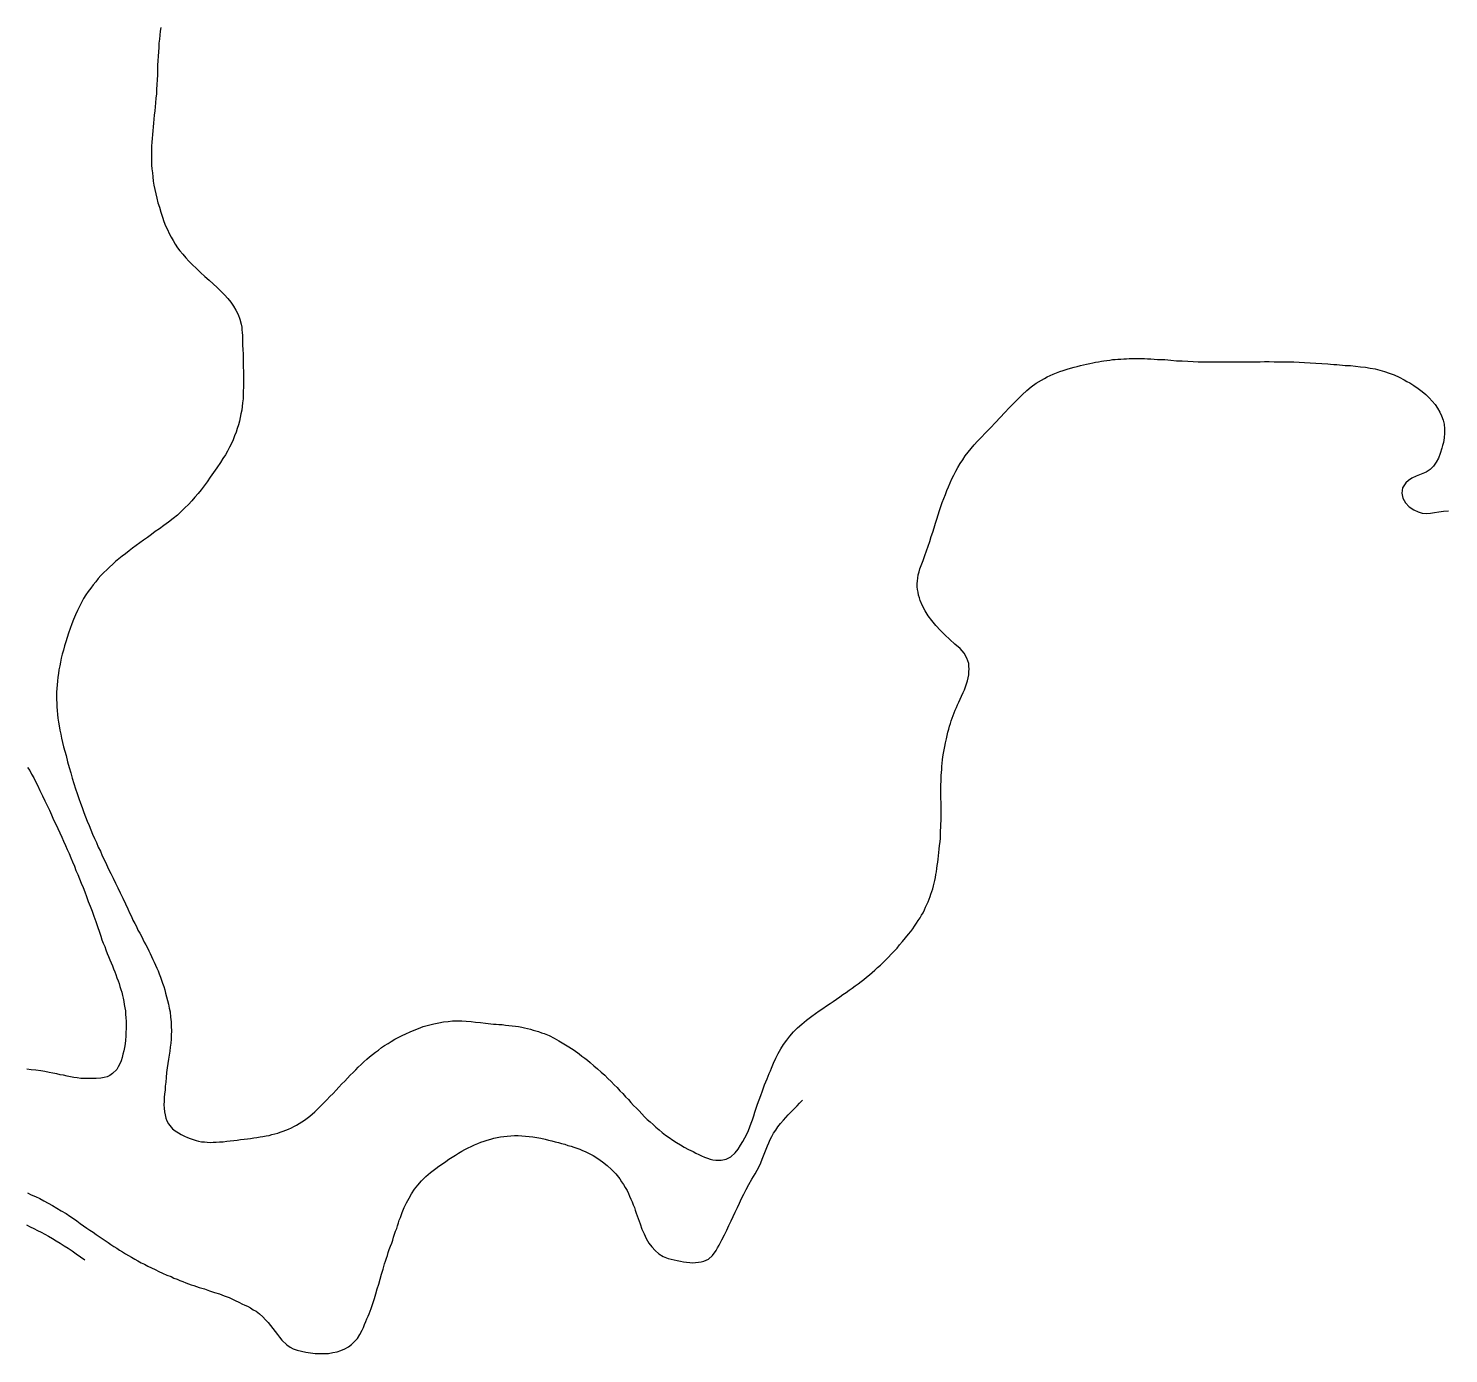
# Model space of a CAD drawing. Header units: inches. Extents: x 401374 to 405300, y 6332180 to 6336621.
# Drawn here: x 404400 to 404941, y 6332862 to 6333367 of the extents above; entities that cross this region are included whole.
import ezdxf

# ---------------------------------------------------------------- set-up
doc = ezdxf.new("R2010")
doc.units = ezdxf.units.IN
doc.header["$MEASUREMENT"] = 0

msp = doc.modelspace()

# ---------------------------------------------------------------- linework, layer by layer
for points in [[(404450.5, 6333367.5), (404450.3, 6333366.1), (404450.1, 6333364.6), (404450, 6333363), (404449.8, 6333361.5), (404449.7, 6333359.9), (404449.6, 6333358.2), (404449.5, 6333356.6), (404449.4, 6333354.8), (404449.3, 6333353.1), (404449.2, 6333351.2), (404449.2, 6333349.4), (404449.1, 6333347.5), (404449, 6333345.7), (404448.9, 6333343.9), (404448.8, 6333342.2), (404448.6, 6333340.5), (404448.5, 6333338.8), (404448.3, 6333337.2), (404448.2, 6333335.7), (404448, 6333334.1), (404447.9, 6333332.6), (404447.7, 6333331.1), (404447.6, 6333329.6), (404447.4, 6333328.1), (404447.3, 6333326.7), (404447.2, 6333325.2), (404447.1, 6333323.8), (404447, 6333322.3), (404447, 6333320.9), (404446.9, 6333319.5), (404446.9, 6333318), (404447, 6333316.6), (404447, 6333315.1), (404447.1, 6333313.6), (404447.3, 6333312.1), (404447.4, 6333310.6), (404447.6, 6333309), (404447.9, 6333307.4), (404448.2, 6333305.8), (404448.6, 6333304.1), (404449, 6333302.5), (404449.4, 6333300.7), (404450, 6333299), (404450.5, 6333297.1), (404451.1, 6333295.3), (404451.7, 6333293.6), (404452.3, 6333292), (404453, 6333290.5), (404453.7, 6333289), (404454.4, 6333287.6), (404455.2, 6333286.3), (404456, 6333284.9), (404456.9, 6333283.6), (404457.8, 6333282.4), (404458.9, 6333281.1), (404460, 6333279.8), (404461.2, 6333278.5), (404462.5, 6333277.1), (404464, 6333275.8), (404465.6, 6333274.2), (404467.2, 6333272.7), (404468.9, 6333271.2), (404470.4, 6333269.8), (404471.9, 6333268.5), (404473.4, 6333267.1), (404474.7, 6333265.7), (404476, 6333264.3), (404477.1, 6333262.9), (404478.2, 6333261.4), (404479.1, 6333259.8), (404479.9, 6333258.2), (404480.6, 6333256.4), (404481.1, 6333254.5), (404481.3, 6333253.4), (404481.4, 6333252.4), (404481.5, 6333251.3), (404481.6, 6333250.2), (404481.6, 6333248.3), (404481.6, 6333246.5), (404481.7, 6333244.8), (404481.8, 6333243.1), (404481.8, 6333241.4), (404481.9, 6333239.8), (404481.9, 6333238.1), (404482, 6333236.6), (404482, 6333235), (404482, 6333233.5), (404482, 6333231.9), (404482, 6333230.5), (404481.9, 6333229), (404481.9, 6333227.5), (404481.8, 6333226.1), (404481.6, 6333224.6), (404481.5, 6333223.2), (404481.3, 6333221.8), (404481, 6333220.4), (404480.7, 6333219), (404480.4, 6333217.6), (404480.1, 6333216.2), (404479.6, 6333214.8), (404479.2, 6333213.4), (404478.6, 6333212), (404478, 6333210.5), (404477.4, 6333209.1), (404476.7, 6333207.7), (404475.9, 6333206.2), (404475.1, 6333204.7), (404474.1, 6333203.3), (404473.2, 6333201.8), (404471.8, 6333199.8), (404470.6, 6333198), (404469.3, 6333196.2), (404468.2, 6333194.5), (404467, 6333193), (404465.8, 6333191.4), (404464.7, 6333190), (404463.5, 6333188.6), (404462.3, 6333187.2), (404461, 6333185.8), (404459.7, 6333184.5), (404458.3, 6333183.2), (404456.8, 6333181.8), (404455.2, 6333180.5), (404453.4, 6333179.1), (404451.6, 6333177.8), (404450, 6333176.6), (404448.4, 6333175.5), (404446.9, 6333174.4), (404445.4, 6333173.3), (404443.9, 6333172.2), (404442.5, 6333171.2), (404441.1, 6333170.2), (404439.7, 6333169.2), (404438.4, 6333168.2), (404437.1, 6333167.1), (404435.8, 6333166.1), (404434.5, 6333165.1), (404433.3, 6333164.1), (404432.2, 6333163.1), (404431, 6333162), (404429.9, 6333161), (404428.8, 6333159.9), (404427.7, 6333158.8), (404426.7, 6333157.6), (404425.7, 6333156.4), (404424.7, 6333155.2), (404423.8, 6333154), (404422.9, 6333152.7), (404422, 6333151.4), (404421.1, 6333150), (404420.3, 6333148.5), (404419.5, 6333147), (404418.8, 6333145.5), (404418, 6333143.8), (404417.3, 6333142.1), (404416.6, 6333140.4), (404416, 6333138.6), (404415.4, 6333136.8), (404414.8, 6333135.2), (404414.3, 6333133.5), (404413.8, 6333132), (404413.4, 6333130.4), (404413, 6333128.8), (404412.6, 6333127.3), (404412.3, 6333125.8), (404412, 6333124.4), (404411.7, 6333122.9), (404411.5, 6333121.5), (404411.3, 6333120.1), (404411.1, 6333118.6), (404411, 6333117.2), (404410.9, 6333115.8), (404410.8, 6333114.4), (404410.8, 6333113), (404410.8, 6333111.6), (404410.9, 6333110.2), (404410.9, 6333108.8), (404411, 6333107.4), (404411.2, 6333105.9), (404411.3, 6333104.5), (404411.5, 6333103), (404411.8, 6333101.5), (404412.1, 6333099.9), (404412.4, 6333098.4), (404412.7, 6333096.8), (404413.1, 6333095.2), (404413.5, 6333093.6), (404413.9, 6333091.9), (404414.4, 6333090.2), (404415, 6333087.9), (404415.6, 6333085.7), (404416.2, 6333083.6), (404416.8, 6333081.6), (404417.4, 6333079.6), (404418, 6333077.6), (404418.6, 6333075.8), (404419.3, 6333073.9), (404419.9, 6333072.1), (404420.5, 6333070.4), (404421.2, 6333068.6), (404421.8, 6333066.9), (404422.5, 6333065.3), (404423.2, 6333063.6), (404423.8, 6333062), (404424.5, 6333060.3), (404425.2, 6333058.7), (404426, 6333057.1), (404426.7, 6333055.4), (404427.5, 6333053.8), (404428.2, 6333052.1), (404429, 6333050.4), (404429.8, 6333048.7), (404430.6, 6333047), (404431.5, 6333045.3), (404432.3, 6333043.5), (404433.2, 6333041.7), (404434.1, 6333039.8), (404435, 6333037.9), (404436, 6333035.9), (404437, 6333033.8), (404438, 6333031.8), (404438.6, 6333030.3), (404439.3, 6333029), (404439.9, 6333027.6), (404440.6, 6333026.3), (404441.2, 6333025.1), (404441.8, 6333023.8), (404442.5, 6333022.6), (404443.1, 6333021.5), (404443.7, 6333020.3), (404444.2, 6333019.2), (404444.8, 6333018.1), (404445.4, 6333017), (404445.9, 6333015.9), (404446.5, 6333014.8), (404447, 6333013.7), (404447.5, 6333012.6), (404448, 6333011.5), (404448.5, 6333010.4), (404449, 6333009.3), (404449.5, 6333008.2), (404449.9, 6333007.1), (404450.4, 6333005.9), (404450.8, 6333004.7), (404451.2, 6333003.5), (404451.6, 6333002.3), (404452, 6333001), (404452.3, 6332999.7), (404452.7, 6332998.4), (404453, 6332997), (404453.4, 6332995.6), (404453.7, 6332994.1), (404454, 6332992.6), (404454.2, 6332990.6), (404454.4, 6332988.8), (404454.5, 6332987.1), (404454.6, 6332985.4), (404454.5, 6332983.8), (404454.4, 6332982.2), (404454.3, 6332980.7), (404454.1, 6332979.2), (404453.9, 6332977.7), (404453.7, 6332976.1), (404453.4, 6332974.6), (404453.2, 6332973), (404452.9, 6332971.3), (404452.7, 6332969.5), (404452.5, 6332967.7), (404452.4, 6332965.8), (404452.2, 6332964.3), (404452.1, 6332962.8), (404451.9, 6332961.4), (404451.8, 6332960), (404451.8, 6332958.6), (404451.7, 6332957.2), (404451.8, 6332955.9), (404451.9, 6332954.6), (404452.1, 6332953.4), (404452.4, 6332952.2), (404452.8, 6332951.1), (404453.4, 6332950), (404454.9, 6332948.1), (404456, 6332947.3), (404457.2, 6332946.6), (404458.3, 6332945.9), (404459.5, 6332945.3), (404460.6, 6332944.8), (404461.7, 6332944.4), (404462.8, 6332944), (404463.9, 6332943.7), (404464.9, 6332943.4), (404466, 6332943.2), (404467.1, 6332943.1), (404468.1, 6332943), (404469.3, 6332942.9), (404470.4, 6332943), (404471.6, 6332943), (404472.9, 6332943.1), (404474.2, 6332943.2), (404475.6, 6332943.4), (404476.9, 6332943.5), (404478.3, 6332943.7), (404479.6, 6332943.8), (404480.9, 6332944), (404482.2, 6332944.1), (404483.5, 6332944.3), (404484.7, 6332944.4), (404485.9, 6332944.6), (404487.1, 6332944.8), (404488.3, 6332945), (404489.4, 6332945.2), (404490.6, 6332945.4), (404491.7, 6332945.6), (404492.8, 6332945.9), (404493.9, 6332946.2), (404495, 6332946.5), (404496, 6332946.8), (404497.1, 6332947.2), (404498.1, 6332947.6), (404499.1, 6332948), (404500.2, 6332948.5), (404501.2, 6332949), (404502.2, 6332949.5), (404503.2, 6332950.1), (404505.2, 6332951.4), (404507.2, 6332952.9), (404509.2, 6332954.6), (404511.2, 6332956.6), (404512.4, 6332957.9), (404513.7, 6332959.1), (404514.9, 6332960.4), (404516.1, 6332961.6), (404517.2, 6332962.8), (404518.3, 6332964), (404519.4, 6332965.2), (404520.5, 6332966.3), (404521.6, 6332967.4), (404522.6, 6332968.5), (404523.7, 6332969.6), (404524.7, 6332970.6), (404525.7, 6332971.6), (404526.8, 6332972.6), (404527.8, 6332973.6), (404528.9, 6332974.6), (404530, 6332975.5), (404531.1, 6332976.4), (404532.2, 6332977.3), (404533.4, 6332978.1), (404534.5, 6332979), (404535.7, 6332979.8), (404537, 6332980.6), (404538.2, 6332981.4), (404539.6, 6332982.2), (404540.9, 6332982.9), (404542.4, 6332983.6), (404543.8, 6332984.3), (404545.4, 6332985), (404547, 6332985.7), (404548.6, 6332986.3), (404550.4, 6332987), (404551.4, 6332987.3), (404552.4, 6332987.6), (404554.4, 6332988.1), (404556.3, 6332988.5), (404558.1, 6332988.8), (404559.9, 6332989), (404561.6, 6332989.2), (404563.4, 6332989.2), (404565.1, 6332989.2), (404566.8, 6332989.1), (404568.6, 6332988.9), (404570.3, 6332988.7), (404572.2, 6332988.6), (404574.1, 6332988.3), (404576.1, 6332988.1), (404577.1, 6332988), (404578.2, 6332987.9), (404579.2, 6332987.8), (404580.4, 6332987.8), (404581.7, 6332987.6), (404583, 6332987.5), (404584.3, 6332987.3), (404585.5, 6332987.2), (404586.7, 6332987), (404587.9, 6332986.8), (404589, 6332986.5), (404590.1, 6332986.3), (404591.2, 6332986), (404592.3, 6332985.7), (404593.3, 6332985.4), (404594.3, 6332985.1), (404595.4, 6332984.7), (404596.4, 6332984.4), (404598.3, 6332983.6), (404600.2, 6332982.6), (404602.1, 6332981.6), (404604, 6332980.5), (404605.9, 6332979.3), (404607.9, 6332978), (404609.8, 6332976.6), (404610.8, 6332975.8), (404611.9, 6332975), (404612.9, 6332974.2), (404614, 6332973.4), (404615.4, 6332972.1), (404616.8, 6332970.9), (404618.2, 6332969.7), (404619.5, 6332968.5), (404620.7, 6332967.3), (404621.9, 6332966.1), (404623.1, 6332964.9), (404624.2, 6332963.8), (404625.3, 6332962.6), (404626.4, 6332961.5), (404627.4, 6332960.3), (404628.5, 6332959.2), (404629.5, 6332958.1), (404630.5, 6332957), (404631.6, 6332955.9), (404632.6, 6332954.9), (404633.6, 6332953.8), (404634.6, 6332952.7), (404635.7, 6332951.7), (404636.8, 6332950.7), (404637.9, 6332949.7), (404639, 6332948.7), (404640.2, 6332947.7), (404641.4, 6332946.7), (404642.7, 6332945.7), (404644, 6332944.8), (404645.4, 6332943.8), (404646.8, 6332942.9), (404648.3, 6332942), (404649.8, 6332941.1), (404651.4, 6332940.2), (404653.2, 6332939.4), (404654.2, 6332938.8), (404655.3, 6332938.3), (404656.4, 6332937.8), (404657.5, 6332937.3), (404658.6, 6332936.9), (404659.7, 6332936.6), (404660.7, 6332936.3), (404661.8, 6332936.2), (404662.8, 6332936.1), (404663.8, 6332936.1), (404665.8, 6332936.5), (404667.5, 6332937.4), (404669.2, 6332939), (404670.3, 6332940.4), (404671.2, 6332941.9), (404672.1, 6332943.3), (404672.9, 6332944.7), (404673.6, 6332946.1), (404674.2, 6332947.4), (404674.8, 6332948.8), (404675.3, 6332950.2), (404675.8, 6332951.5), (404676.3, 6332953), (404676.7, 6332954.4), (404677.2, 6332955.9), (404677.7, 6332957.5), (404678.3, 6332959.1), (404678.9, 6332960.8), (404679.6, 6332962.6), (404680, 6332963.7), (404680.4, 6332964.9), (404680.9, 6332966), (404681.3, 6332967.1), (404681.7, 6332968.1), (404682.1, 6332969.2), (404682.6, 6332970.2), (404683, 6332971.2), (404683.8, 6332973.1), (404684.7, 6332975), (404685.6, 6332976.8), (404686.6, 6332978.5), (404687.6, 6332980.2), (404688.8, 6332981.8), (404690, 6332983.4), (404691.4, 6332985), (404692.9, 6332986.5), (404694.5, 6332988), (404696.3, 6332989.5), (404697.3, 6332990.2), (404698.4, 6332991), (404699.8, 6332992), (404701.2, 6332993), (404702.6, 6332993.9), (404703.9, 6332994.9), (404705.3, 6332995.8), (404706.5, 6332996.6), (404707.8, 6332997.5), (404709, 6332998.4), (404710.2, 6332999.2), (404711.4, 6333000), (404712.6, 6333000.9), (404713.7, 6333001.7), (404714.9, 6333002.5), (404716, 6333003.3), (404717.1, 6333004.2), (404718.1, 6333005), (404719.2, 6333005.9), (404720.3, 6333006.7), (404721.3, 6333007.6), (404722.4, 6333008.5), (404723.4, 6333009.5), (404724.5, 6333010.4), (404725.5, 6333011.4), (404726.5, 6333012.4), (404727.6, 6333013.5), (404728.6, 6333014.6), (404729.7, 6333015.7), (404730.8, 6333016.9), (404731.8, 6333018.1), (404732.9, 6333019.4), (404734, 6333020.8), (404735.2, 6333022.2), (404736, 6333023.2), (404736.8, 6333024.3), (404737.5, 6333025.3), (404738.2, 6333026.4), (404738.9, 6333027.4), (404739.6, 6333028.4), (404740.1, 6333029.4), (404740.7, 6333030.4), (404741.2, 6333031.5), (404741.7, 6333032.5), (404742.2, 6333033.5), (404742.6, 6333034.5), (404743, 6333035.5), (404743.4, 6333036.5), (404743.7, 6333037.5), (404744.1, 6333038.5), (404744.4, 6333039.5), (404744.7, 6333040.6), (404744.9, 6333041.7), (404745.2, 6333042.7), (404745.4, 6333043.8), (404745.6, 6333044.9), (404745.8, 6333046), (404746, 6333047.2), (404746.1, 6333048.4), (404746.3, 6333049.6), (404746.5, 6333050.8), (404746.6, 6333052), (404746.7, 6333053.3), (404746.9, 6333054.6), (404747, 6333056), (404747.2, 6333057.4), (404747.3, 6333058.8), (404747.4, 6333060.2), (404747.4, 6333061.6), (404747.5, 6333062.9), (404747.5, 6333064.2), (404747.6, 6333065.4), (404747.6, 6333066.7), (404747.6, 6333067.9), (404747.6, 6333069.1), (404747.6, 6333070.3), (404747.6, 6333071.4), (404747.6, 6333072.5), (404747.5, 6333073.7), (404747.5, 6333074.8), (404747.5, 6333075.9), (404747.5, 6333077), (404747.5, 6333078.1), (404747.5, 6333079.2), (404747.6, 6333080.4), (404747.6, 6333081.5), (404747.6, 6333082.6), (404747.7, 6333083.8), (404747.8, 6333084.9), (404747.9, 6333086.1), (404748, 6333087.3), (404748.1, 6333088.6), (404748.3, 6333089.8), (404748.5, 6333091.1), (404748.7, 6333092.4), (404749, 6333093.7), (404749.2, 6333095.1), (404749.6, 6333096.6), (404749.9, 6333097.9), (404750.2, 6333099.1), (404750.5, 6333100.3), (404750.8, 6333101.4), (404751.1, 6333102.5), (404751.4, 6333103.5), (404752.2, 6333105.5), (404752.9, 6333107.5), (404753.4, 6333108.5), (404753.8, 6333109.5), (404754.3, 6333110.6), (404754.8, 6333111.7), (404755.4, 6333112.9), (404756, 6333114.2), (404756.5, 6333115.3), (404756.9, 6333116.4), (404757.3, 6333117.6), (404757.6, 6333118.7), (404757.9, 6333119.8), (404758.1, 6333121), (404758.2, 6333122.1), (404758.3, 6333123.2), (404758.2, 6333124.2), (404758.1, 6333125.3), (404757.8, 6333126.3), (404757.4, 6333127.3), (404756.4, 6333129.2), (404754.8, 6333131), (404752.8, 6333132.7), (404750.9, 6333134.4), (404749, 6333136.2), (404747.3, 6333137.9), (404745.6, 6333139.7), (404744.1, 6333141.6), (404742.7, 6333143.4), (404741.5, 6333145.3), (404740.5, 6333147.3), (404739.6, 6333149.3), (404739.3, 6333150.3), (404739, 6333151.3), (404738.8, 6333152.4), (404738.6, 6333153.4), (404738.5, 6333154.5), (404738.5, 6333155.6), (404738.6, 6333156.7), (404738.7, 6333157.8), (404738.9, 6333159), (404739.2, 6333160.2), (404739.5, 6333161.3), (404740, 6333162.6), (404740.7, 6333164.5), (404741.4, 6333166.4), (404742, 6333168.2), (404742.7, 6333170), (404743.3, 6333171.8), (404743.8, 6333173.6), (404744.4, 6333175.3), (404744.9, 6333177), (404745.4, 6333178.7), (404746, 6333180.3), (404746.5, 6333181.9), (404747, 6333183.5), (404747.5, 6333185.1), (404748, 6333186.6), (404748.6, 6333188.1), (404749.2, 6333189.7), (404749.7, 6333191.2), (404750.4, 6333192.6), (404751, 6333194.1), (404751.7, 6333195.6), (404752.4, 6333197), (404753.2, 6333198.5), (404754, 6333199.9), (404754.9, 6333201.4), (404755.8, 6333202.8), (404756.8, 6333204.3), (404757.9, 6333205.7), (404759, 6333207.1), (404760.2, 6333208.6), (404761.5, 6333210), (404762.9, 6333211.5), (404764.4, 6333213), (404765.4, 6333214), (404766.4, 6333215), (404768.3, 6333217), (404770.1, 6333218.9), (404771.8, 6333220.8), (404773.5, 6333222.6), (404775.2, 6333224.3), (404776.8, 6333226), (404778.5, 6333227.6), (404780.2, 6333229.2), (404781.9, 6333230.6), (404783.8, 6333232), (404785.8, 6333233.2), (404786.9, 6333233.8), (404788, 6333234.4), (404789.1, 6333235), (404790.3, 6333235.5), (404791.5, 6333236), (404792.8, 6333236.5), (404794.1, 6333236.9), (404795.6, 6333237.4), (404796.9, 6333237.7), (404798.2, 6333238.1), (404799.4, 6333238.4), (404800.6, 6333238.7), (404801.8, 6333239), (404803, 6333239.3), (404804.2, 6333239.5), (404805.3, 6333239.8), (404806.4, 6333240), (404807.5, 6333240.2), (404808.6, 6333240.4), (404809.6, 6333240.5), (404810.7, 6333240.7), (404811.8, 6333240.8), (404812.8, 6333241), (404813.9, 6333241.1), (404814.9, 6333241.2), (404816, 6333241.2), (404817.1, 6333241.3), (404818.2, 6333241.3), (404819.2, 6333241.4), (404820.4, 6333241.4), (404821.5, 6333241.4), (404822.6, 6333241.4), (404823.8, 6333241.4), (404825, 6333241.4), (404826.2, 6333241.3), (404827.4, 6333241.3), (404828.7, 6333241.2), (404830, 6333241.1), (404831.4, 6333241), (404832.8, 6333241), (404835, 6333240.8), (404837.2, 6333240.6), (404839.4, 6333240.5), (404841.5, 6333240.4), (404843.5, 6333240.3), (404845.5, 6333240.2), (404847.5, 6333240.2), (404849.4, 6333240.2), (404851.2, 6333240.1), (404853.1, 6333240.1), (404854.9, 6333240.1), (404856.7, 6333240.1), (404858.5, 6333240.1), (404860.2, 6333240.1), (404862, 6333240.2), (404863.7, 6333240.2), (404865.5, 6333240.2), (404867.2, 6333240.2), (404869, 6333240.2), (404870.7, 6333240.3), (404872.5, 6333240.3), (404874.4, 6333240.2), (404876.2, 6333240.2), (404878.1, 6333240.2), (404880, 6333240.2), (404881.9, 6333240.1), (404883.9, 6333240), (404886, 6333239.9), (404888.1, 6333239.8), (404890.2, 6333239.7), (404892.5, 6333239.5), (404894.8, 6333239.4), (404895.9, 6333239.3), (404897.1, 6333239.2), (404898.2, 6333239.1), (404899.3, 6333239), (404900.4, 6333238.9), (404901.4, 6333238.8), (404902.4, 6333238.8), (404903.4, 6333238.7), (404905.4, 6333238.5), (404907.3, 6333238.3), (404909.2, 6333238.1), (404911, 6333237.8), (404912.8, 6333237.5), (404914.6, 6333237), (404916.4, 6333236.5), (404918.2, 6333235.9), (404920.1, 6333235.2), (404922, 6333234.3), (404923.9, 6333233.3), (404924.9, 6333232.7), (404926, 6333232.2), (404927.6, 6333231.1), (404929.2, 6333230), (404930.7, 6333228.9), (404932.1, 6333227.7), (404933.4, 6333226.5), (404934.6, 6333225.2), (404935.7, 6333223.9), (404936.6, 6333222.5), (404937.5, 6333221), (404938.1, 6333219.6), (404938.7, 6333218), (404939.1, 6333216.4), (404939.3, 6333214.7), (404939.3, 6333213), (404939.1, 6333211.2), (404938.8, 6333209.4), (404938.5, 6333208.3), (404938.2, 6333207.3), (404937.6, 6333205.3), (404936.9, 6333203.5), (404936.1, 6333201.9), (404935, 6333200.4), (404933.8, 6333199.2), (404932.2, 6333198.1), (404930.4, 6333197.4), (404928.4, 6333196.6), (404926.8, 6333195.8), (404925.5, 6333195), (404924.5, 6333194.1), (404923.3, 6333192.2), (404923, 6333190.2), (404923.4, 6333188.3), (404924.4, 6333186.5), (404925.8, 6333185), (404927.6, 6333183.8), (404929.2, 6333183), (404930.8, 6333182.5), (404932.3, 6333182.4), (404933.9, 6333182.5), (404935.4, 6333182.8), (404937.1, 6333183), (404938.8, 6333183.3), (404940.8, 6333183.4)], [(404399.8, 6333085.7), (404400.6, 6333084.5), (404401.3, 6333083.2), (404402.1, 6333081.8), (404402.8, 6333080.4), (404403.6, 6333079), (404404.5, 6333076.9), (404405.4, 6333074.9), (404406.3, 6333073), (404407.2, 6333071.2), (404408.1, 6333069.4), (404408.9, 6333067.6), (404409.7, 6333065.8), (404410.5, 6333064.1), (404411.3, 6333062.5), (404412, 6333060.8), (404412.8, 6333059.2), (404413.5, 6333057.6), (404414.2, 6333056), (404414.9, 6333054.4), (404415.6, 6333052.9), (404416.3, 6333051.3), (404416.9, 6333049.7), (404417.6, 6333048.1), (404418.2, 6333046.5), (404418.9, 6333044.9), (404419.6, 6333043.3), (404420.2, 6333041.7), (404420.9, 6333040), (404421.6, 6333038.3), (404422.2, 6333036.5), (404422.9, 6333034.7), (404423.6, 6333032.9), (404424.3, 6333031), (404425, 6333029.1), (404425.7, 6333027.1), (404426.4, 6333025.1), (404427.2, 6333023), (404427.6, 6333021.5), (404428.1, 6333020.1), (404428.6, 6333018.8), (404429.2, 6333017.5), (404429.6, 6333016.2), (404430.1, 6333014.9), (404430.6, 6333013.7), (404431.1, 6333012.5), (404431.6, 6333011.3), (404432.1, 6333010.2), (404432.5, 6333009), (404433, 6333007.9), (404433.4, 6333006.8), (404433.8, 6333005.6), (404434.2, 6333004.5), (404434.6, 6333003.4), (404434.9, 6333002.3), (404435.3, 6333001.2), (404435.6, 6333000.1), (404435.9, 6332998.9), (404436.2, 6332997.8), (404436.4, 6332996.6), (404436.6, 6332995.4), (404436.8, 6332994.2), (404437, 6332993), (404437.1, 6332991.7), (404437.2, 6332990.4), (404437.3, 6332989.1), (404437.3, 6332987.7), (404437.3, 6332986.3), (404437.2, 6332984.8), (404437.2, 6332983.4), (404437, 6332981.9), (404436.9, 6332980.5), (404436.7, 6332979.1), (404436.4, 6332977.8), (404436.1, 6332976.5), (404435.8, 6332975.2), (404435.4, 6332974), (404434.9, 6332972.8), (404434.3, 6332971.7), (404433.7, 6332970.7), (404432.1, 6332969.1), (404431.1, 6332968.4), (404430.1, 6332967.9), (404428.9, 6332967.6), (404427.6, 6332967.4), (404425.9, 6332967.2), (404424.3, 6332967.2), (404422.8, 6332967.2), (404421.4, 6332967.2), (404420, 6332967.3), (404418.7, 6332967.5), (404417.4, 6332967.7), (404416.1, 6332967.9), (404414.8, 6332968.2), (404413.5, 6332968.5), (404412.2, 6332968.7), (404410.9, 6332969), (404409.4, 6332969.3), (404408, 6332969.6), (404406.4, 6332969.9), (404404.8, 6332970.2), (404402.9, 6332970.4), (404401.2, 6332970.6), (404399.5, 6332970.8)], [(404399.7, 6332923.7), (404401.2, 6332923), (404402.8, 6332922.3), (404404.4, 6332921.5), (404406, 6332920.7), (404407.6, 6332919.8), (404409.2, 6332918.9), (404410.9, 6332917.9), (404412.6, 6332916.9), (404414.4, 6332915.8), (404415.8, 6332914.8), (404417.2, 6332913.9), (404418.5, 6332913), (404419.8, 6332912.1), (404421.1, 6332911.2), (404422.3, 6332910.3), (404423.5, 6332909.5), (404424.7, 6332908.7), (404425.9, 6332907.9), (404427, 6332907.1), (404428.2, 6332906.3), (404429.3, 6332905.6), (404430.4, 6332904.8), (404431.5, 6332904.1), (404432.6, 6332903.3), (404433.7, 6332902.6), (404434.8, 6332901.9), (404435.9, 6332901.2), (404437.1, 6332900.5), (404438.2, 6332899.8), (404439.4, 6332899.2), (404440.6, 6332898.5), (404441.8, 6332897.8), (404443, 6332897.1), (404444.3, 6332896.5), (404445.6, 6332895.8), (404446.9, 6332895.1), (404448.3, 6332894.5), (404449.8, 6332893.8), (404451.2, 6332893.1), (404452.8, 6332892.4), (404454.4, 6332891.8), (404455.5, 6332891.2), (404456.7, 6332890.8), (404457.8, 6332890.3), (404458.9, 6332889.9), (404460, 6332889.5), (404461.1, 6332889.1), (404462.1, 6332888.7), (404463.1, 6332888.4), (404465.1, 6332887.7), (404467.1, 6332887.1), (404469, 6332886.4), (404470.9, 6332885.8), (404472.8, 6332885.2), (404474.6, 6332884.5), (404476.5, 6332883.8), (404478.5, 6332882.9), (404480.4, 6332882), (404481.4, 6332881.5), (404482.5, 6332881), (404483.5, 6332880.5), (404484.6, 6332879.9), (404485.6, 6332879.2), (404486.8, 6332878.6), (404488.1, 6332877.6), (404489.3, 6332876.5), (404490.4, 6332875.4), (404491.4, 6332874.3), (404492.3, 6332873.2), (404493.2, 6332872), (404494, 6332870.9), (404494.9, 6332869.8), (404495.7, 6332868.7), (404496.6, 6332867.6), (404498.5, 6332865.8), (404499.7, 6332865), (404500.9, 6332864.3), (404502.4, 6332863.8), (404504, 6332863.4), (404505.7, 6332863), (404507.5, 6332862.8), (404509.3, 6332862.6), (404511, 6332862.5), (404512.8, 6332862.5), (404514.4, 6332862.6), (404516, 6332862.9), (404517.6, 6332863.2), (404519.1, 6332863.7), (404520.5, 6332864.3), (404521.9, 6332865.1), (404523.1, 6332866), (404524.3, 6332867.1), (404525.4, 6332868.3), (404526.3, 6332869.8), (404527.2, 6332871.4), (404527.7, 6332872.5), (404528.1, 6332873.6), (404528.6, 6332874.7), (404529, 6332875.7), (404529.4, 6332876.7), (404529.8, 6332877.7), (404530.6, 6332879.7), (404531.2, 6332881.6), (404531.8, 6332883.5), (404532.4, 6332885.3), (404532.9, 6332887.1), (404533.5, 6332889), (404534, 6332890.8), (404534.5, 6332892.7), (404535.1, 6332894.7), (404535.4, 6332895.7), (404535.7, 6332896.7), (404536.1, 6332897.7), (404536.4, 6332898.8), (404536.8, 6332899.9), (404537.1, 6332901), (404537.5, 6332902.2), (404538, 6332903.4), (404538.4, 6332904.5), (404538.8, 6332905.7), (404539.1, 6332906.9), (404539.5, 6332908), (404539.9, 6332909.1), (404540.3, 6332910.2), (404540.6, 6332911.2), (404541, 6332912.3), (404541.3, 6332913.3), (404541.7, 6332914.3), (404542.4, 6332916.2), (404543.2, 6332918.1), (404544.1, 6332919.9), (404545, 6332921.7), (404546, 6332923.4), (404547.1, 6332925.1), (404548.4, 6332926.7), (404549.8, 6332928.3), (404551.4, 6332929.9), (404553.2, 6332931.4), (404555.2, 6332933), (404556.4, 6332933.9), (404557.7, 6332934.8), (404559, 6332935.7), (404560.2, 6332936.5), (404561.4, 6332937.3), (404562.7, 6332938.1), (404563.9, 6332938.8), (404565.1, 6332939.6), (404566.3, 6332940.2), (404567.5, 6332940.9), (404568.7, 6332941.4), (404569.9, 6332942), (404571.2, 6332942.5), (404572.4, 6332943), (404573.6, 6332943.4), (404574.8, 6332943.8), (404576.1, 6332944.2), (404577.3, 6332944.5), (404578.6, 6332944.8), (404579.8, 6332945), (404581.1, 6332945.2), (404582.4, 6332945.3), (404583.8, 6332945.4), (404585.1, 6332945.5), (404586.5, 6332945.5), (404587.9, 6332945.4), (404589.3, 6332945.3), (404590.7, 6332945.2), (404592.2, 6332945), (404593.7, 6332944.8), (404595.2, 6332944.5), (404596.8, 6332944.2), (404598.1, 6332943.8), (404599.4, 6332943.5), (404600.7, 6332943.2), (404601.9, 6332942.9), (404603.1, 6332942.5), (404604.3, 6332942.2), (404605.5, 6332941.8), (404606.7, 6332941.5), (404607.8, 6332941.1), (404608.9, 6332940.7), (404610, 6332940.3), (404611, 6332939.9), (404612.1, 6332939.4), (404613.1, 6332938.9), (404615.1, 6332937.9), (404616.9, 6332936.8), (404618.7, 6332935.5), (404620.4, 6332934.1), (404622.1, 6332932.6), (404623.7, 6332930.9), (404625.2, 6332929), (404625.9, 6332927.9), (404626.6, 6332926.9), (404627.3, 6332925.7), (404628, 6332924.6), (404628.5, 6332923.5), (404629, 6332922.4), (404629.5, 6332921.3), (404629.9, 6332920.3), (404630.4, 6332919.2), (404630.8, 6332918.1), (404631.1, 6332917.1), (404631.5, 6332916), (404631.9, 6332915), (404632.2, 6332913.9), (404632.6, 6332912.9), (404633, 6332911.9), (404633.7, 6332909.9), (404634.5, 6332908.1), (404635.3, 6332906.3), (404636.3, 6332904.6), (404637.4, 6332903.1), (404638.7, 6332901.7), (404640.1, 6332900.5), (404641.8, 6332899.5), (404643.7, 6332898.7), (404644.8, 6332898.4), (404646, 6332898.2), (404647.1, 6332897.9), (404648.3, 6332897.7), (404649.5, 6332897.5), (404650.7, 6332897.3), (404651.9, 6332897.2), (404653, 6332897.1), (404654.1, 6332897.2), (404655.2, 6332897.3), (404656.2, 6332897.4), (404657.2, 6332897.7), (404659, 6332898.5), (404660.6, 6332899.9), (404662, 6332901.8), (404662.5, 6332902.8), (404663.1, 6332903.8), (404664.1, 6332905.8), (404665.1, 6332907.7), (404666, 6332909.5), (404666.8, 6332911.3), (404667.6, 6332913), (404668.4, 6332914.7), (404669.2, 6332916.4), (404670, 6332918.1), (404670.8, 6332919.8), (404671.6, 6332921.5), (404672.5, 6332923.2), (404673.4, 6332925), (404674.4, 6332926.9), (404675.5, 6332928.9), (404676.1, 6332929.9), (404676.8, 6332931), (404677.6, 6332932.4), (404678.3, 6332933.8), (404678.9, 6332935.2), (404679.5, 6332936.5), (404680, 6332937.8), (404680.5, 6332939.1), (404681, 6332940.3), (404681.5, 6332941.6), (404682, 6332942.8), (404682.5, 6332944), (404683.1, 6332945.2), (404683.8, 6332946.4), (404684.6, 6332947.6), (404685.4, 6332948.8), (404686.4, 6332950.1), (404687.6, 6332951.4), (404688.5, 6332952.4), (404689.4, 6332953.4), (404691.1, 6332955.2), (404692.8, 6332956.9), (404693.7, 6332957.9), (404694.8, 6332959)], [(404399.3, 6332911.5), (404400.7, 6332910.8), (404402.1, 6332910.1), (404403.5, 6332909.4), (404404.9, 6332908.7), (404406.4, 6332908), (404407.8, 6332907.2), (404409.3, 6332906.3), (404410.7, 6332905.5), (404412.2, 6332904.6), (404413.7, 6332903.6), (404415.2, 6332902.6), (404416.7, 6332901.6), (404418.3, 6332900.5), (404419.9, 6332899.4), (404421.6, 6332898.2)]]:
    msp.add_lwpolyline(points)

doc.saveas('drawing.dxf')
